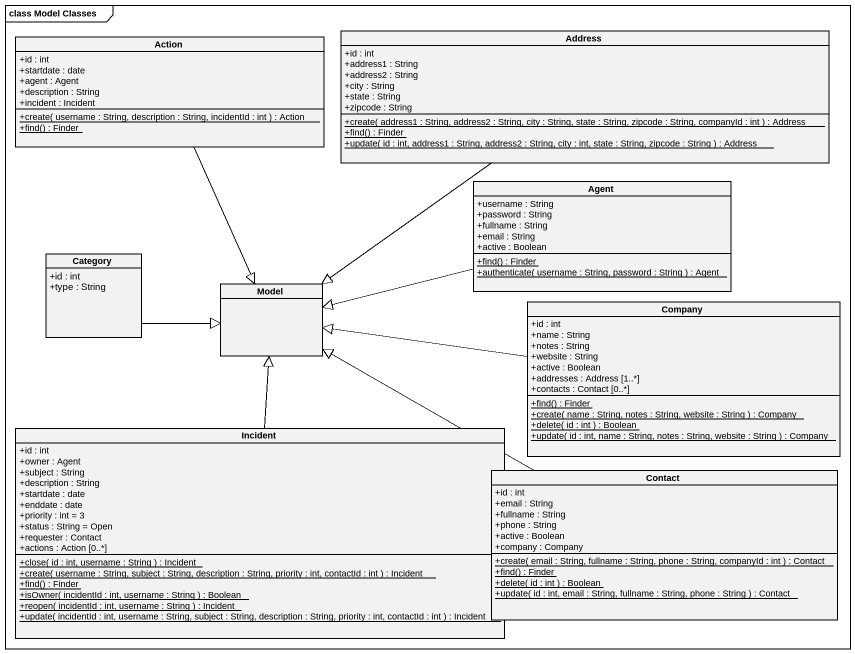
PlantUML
@startuml
mainframe class Model Classes
hide circle
hide empty members
skinparam classAttributeIconSize 0
class "Action" as Action_ {
  +id : int
  +startdate : date
  +agent : Agent
  +description : String
  +incident : Incident
  {static} +create( username : String, description : String, incidentId : int ) : Action
  {static} +find() : Finder
}
class Address {
  +id : int
  +address1 : String
  +address2 : String
  +city : String
  +state : String
  +zipcode : String
  {static} +create( address1 : String, address2 : String, city : String, state : String, zipcode : String, companyId : int ) : Address
  {static} +find() : Finder
  {static} +update( id : int, address1 : String, address2 : String, city : int, state : String, zipcode : String ) : Address
}
class "Agent" as Agent_ {
  +username : String
  +password : String
  +fullname : String
  +email : String
  +active : Boolean
  {static} +find() : Finder
  {static} +authenticate( username : String, password : String ) : Agent
}
class Category {
  +id : int
  +type : String
}
class Model
class Company {
  +id : int
  +name : String
  +notes : String
  +website : String
  +active : Boolean
  +addresses : Address [1..*]
  +contacts : Contact [0..*]
  {static} +find() : Finder
  {static} +create( name : String, notes : String, website : String ) : Company
  {static} +delete( id : int ) : Boolean
  {static} +update( id : int, name : String, notes : String, website : String ) : Company
}
class Incident {
  +id : int
  +owner : Agent
  +subject : String
  +description : String
  +startdate : date
  +enddate : date
  +priority : int = 3
  +status : String = Open
  +requester : Contact
  +actions : Action [0..*]
  {static} +close( id : int, username : String ) : Incident
  {static} +create( username : String, subject : String, description : String, priority : int, contactId : int ) : Incident
  {static} +find() : Finder
  {static} +isOwner( incidentId : int, username : String ) : Boolean
  {static} +reopen( incidentId : int, username : String ) : Incident
  {static} +update( incidentId : int, username : String, subject : String, description : String, priority : int, contactId : int ) : Incident
}
class Contact {
  +id : int
  +email : String
  +fullname : String
  +phone : String
  +active : Boolean
  +company : Company
  {static} +create( email : String, fullname : String, phone : String, companyId : int ) : Contact
  {static} +find() : Finder
  {static} +delete( id : int ) : Boolean
  {static} +update( id : int, email : String, fullname : String, phone : String ) : Contact
}
Action_ --|> Model
Address --|> Model
Agent_ -left-|> Model
Category -right-|> Model
Company -left-|> Model
Incident -up-|> Model
Contact -left-|> Model
@enduml
